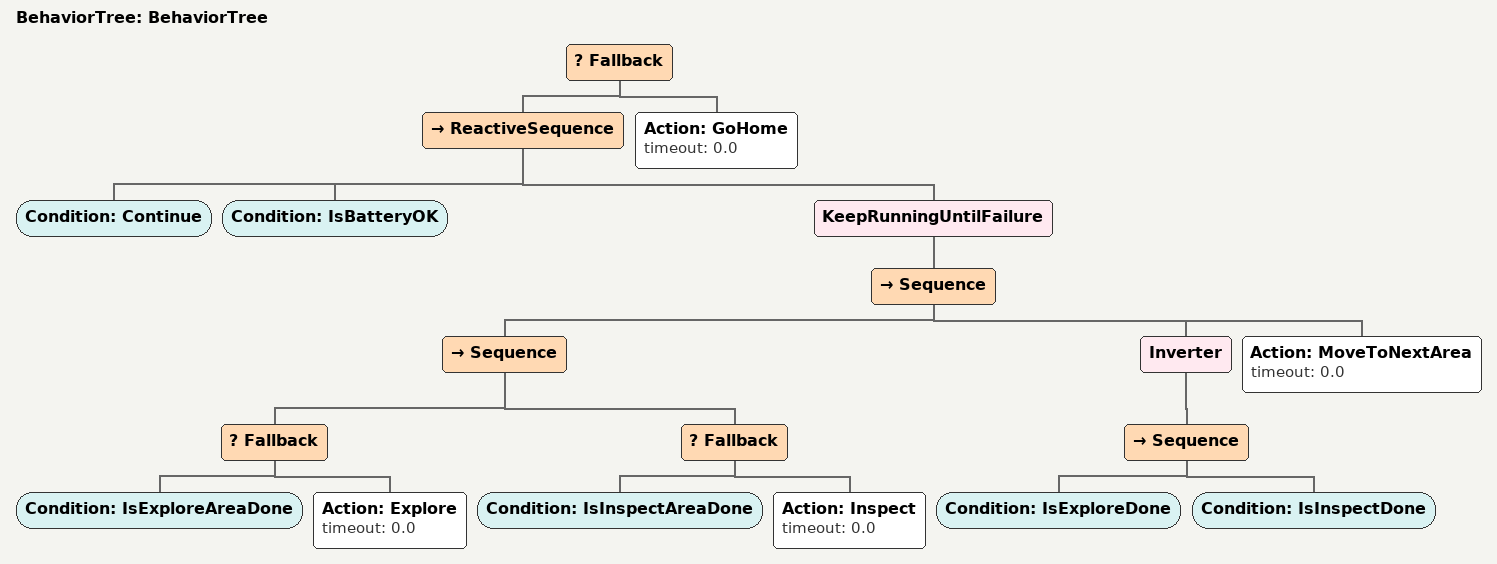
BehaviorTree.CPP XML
<?xml version="1.0"?>
<root main_tree_to_execute="BehaviorTree">
    <BehaviorTree ID="BehaviorTree">
        <Fallback>
            <ReactiveSequence>
                <Condition ID="Continue"/>
                <Condition ID="IsBatteryOK"/>
                <KeepRunningUntilFailure>
                    <Sequence>
                        <Sequence>
                            <Fallback>
                                <Condition ID="IsExploreAreaDone"/>
                                <Action ID="Explore" timeout="0.0"/>
                            </Fallback>
                            <Fallback>
                                <Condition ID="IsInspectAreaDone"/>
                                <Action ID="Inspect" timeout="0.0"/>
                            </Fallback>
                        </Sequence>
                        <Inverter>
                            <Sequence>
                                <Condition ID="IsExploreDone"/>
                                <Condition ID="IsInspectDone"/>
                            </Sequence>
                        </Inverter>
                        <Action ID="MoveToNextArea" timeout="0.0"/>
                    </Sequence>
                </KeepRunningUntilFailure>
            </ReactiveSequence>
            <Action ID="GoHome" timeout="0.0"/>
        </Fallback>
    </BehaviorTree>
</root>
